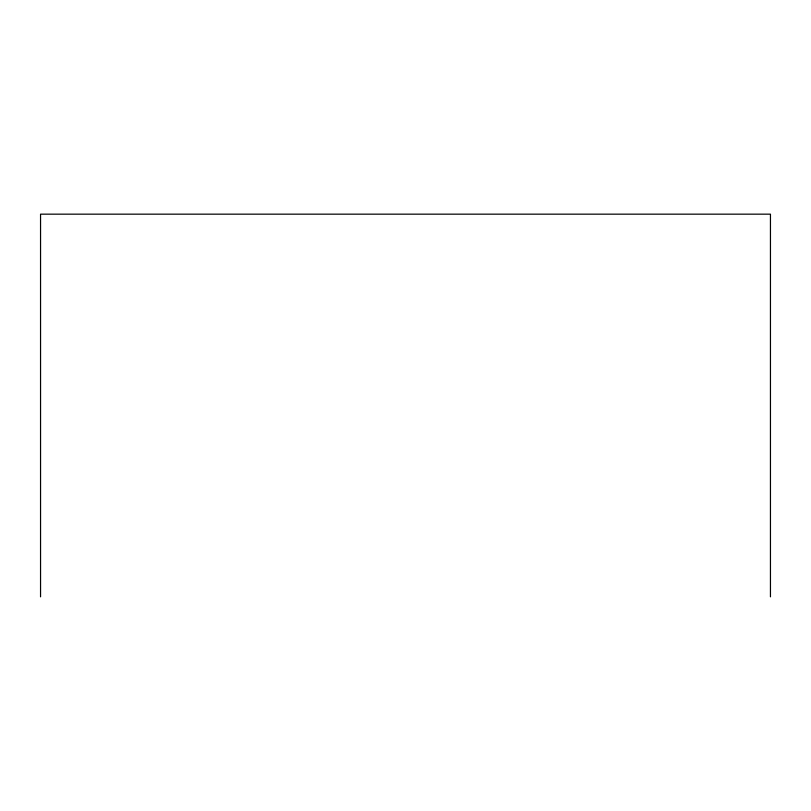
<?xml version="1.0" encoding="UTF-8"?>
<svg xmlns="http://www.w3.org/2000/svg" width="811" height="811" viewBox="0 0 811 811"><rect width="100%" height="100%" fill="white"/><g stroke="black" fill="none" stroke-linecap="round" stroke-linejoin="round"><path stroke-width="1.22" d="M770.45 596.835L770.45 214.165L40.55 214.165L40.55 596.835"/></g></svg>
